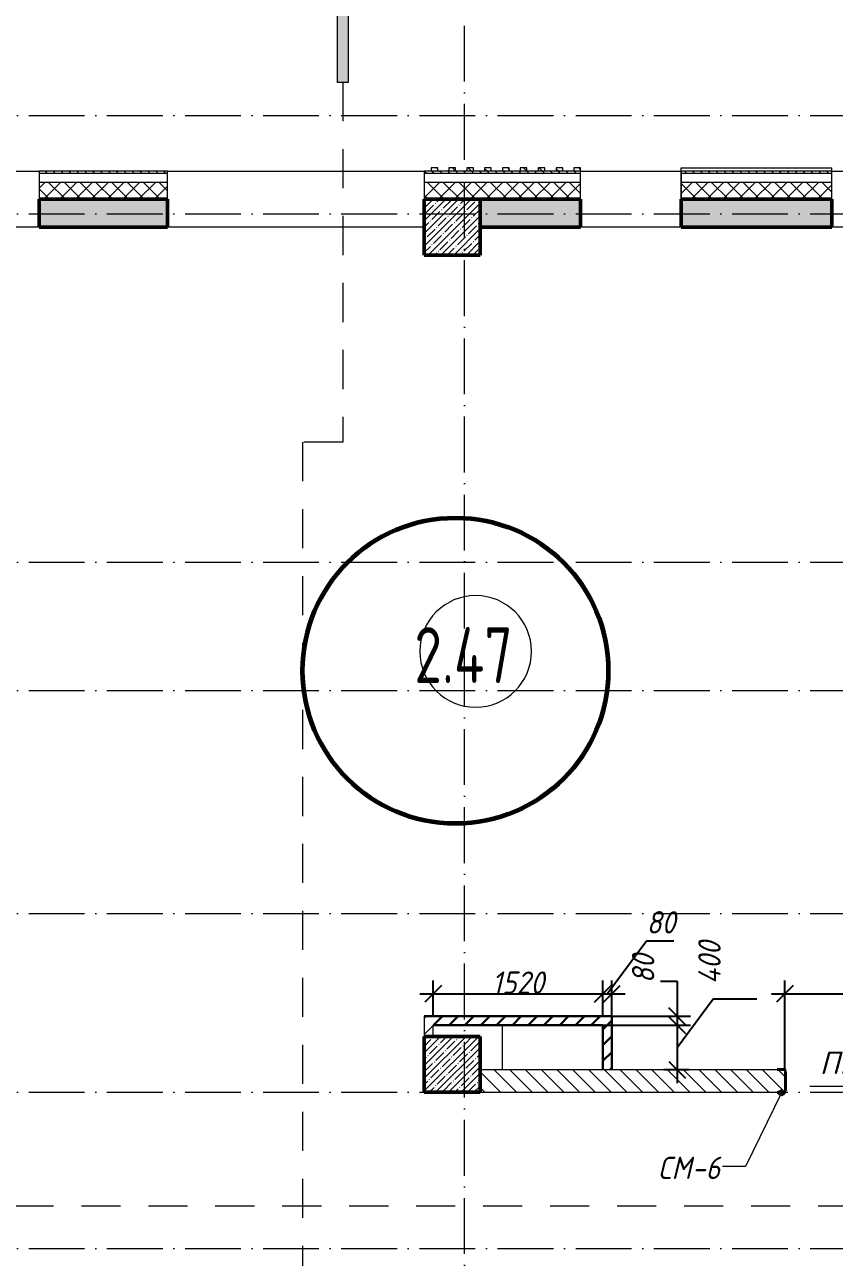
# Model space of a CAD drawing. Header units: millimetres. Extents: x -6064 to 178764, y -5836 to 29924.
# Drawn here: x 112020 to 119274, y 11921 to 22964 of the extents above; entities that cross this region are included whole.
import ezdxf

# ---------------------------------------------------------------- set-up
doc = ezdxf.new("R2010")
doc.units = ezdxf.units.MM
doc.linetypes.add('01 Штриховая _4 мм_', pattern=[600, 350, -250])
doc.linetypes.add('50_200_ШТРИХ_1Т_ш5_п1_п1_', pattern=[700, 500, -100, 0, -100])
for name, color, linetype, lineweight in [('1) ПГП Зеленый', 2, 'Continuous', 30), ('A-AREA-IDEN', 7, 'Continuous', 9), ('A-DETL', 7, 'Continuous', 9), ('A-DOOR-IDEN', 7, 'Continuous', 9), ('A-FLOR', 7, 'Continuous', 9), ('A-GENM', 7, 'Continuous', 9), ('A-GENM-1', 7, 'Continuous', 25), ('A-GENM-IDEN', 7, 'Continuous', 9), ('A-WALL-3', 7, 'Continuous', 50), ('A-WALL-4', 7, 'Continuous', 9), ('A-WALL-FNSH-1', 7, 'Continuous', 9), ('A-WALL-FNSH-5', 7, 'Continuous', 5), ('A-WALL-PATT-1', 7, 'Continuous', 5), ('G-ANNO-SYMB-1', 7, '01 Штриховая _4 мм_', 9), ('I-WALL', 7, 'Continuous', 5), ('S-COLS', 7, 'Continuous', 9), ('S-COLS-1', 7, 'Continuous', 5), ('S-COLS-2', 7, 'Continuous', 50), ('Оси-1', 7, '50_200_ШТРИХ_1Т_ш5_п1_п1_', 9)]:
    doc.layers.add(name, color=color, linetype=linetype, lineweight=lineweight)
doc.layers.add('A-ANNO-DIMS', color=7, linetype='Continuous')
for name, color, linetype, lineweight, true_color in [('A-WALL-FNSH-2', 7, 'Continuous', 13, 0xce0000), ('A-WALL-FNSH-3', 7, 'Continuous', 13, 0x008000), ('A-WALL-PATT-2', 7, 'Continuous', 5, 0xce0000), ('A-WALL-PATT-3', 7, 'Continuous', 5, 0x008000)]:
    doc.layers.add(name, color=color, linetype=linetype, lineweight=lineweight, true_color=true_color)
doc.styles.add('ISOCPEUR_I_2', font='isocpeui.ttf', dxfattribs={"width": 0.9, "height": 200})
doc.styles.add('ISOCPEUR_I_4', font='isocpeui.ttf', dxfattribs={"height": 200})
doc.styles.add('СПДС', font='ГОСТ тип А.ttf', dxfattribs={"width": 0.9})
doc.dimstyles.new('ISO-2_0_0_9К_СРЕДНИЙ', dxfattribs={"dimscale": 304.8, "dimtxt": 199.196235, "dimasz": 0.492126, "dimexe": 0.393701, "dimexo": 0, "dimgap": 0, "dimtad": 1, "dimdec": 0, "dimzin": 0, "dimdsep": 46, "dimtxsty": 'ISOCPEUR_I_2', "dimblk1": 'OBLIQUE', "dimblk2": 'OBLIQUE', "dimsah": 1, "dimcen": 0.09, "dimdle": 0.393701, "dimazin": 0, "dimtfac": 1, "dimtdec": 4, "dimtix": 1, "dimtmove": 1, "dimatfit": 3, "dimfxl": 1, "dimtvp": 1, "dimtolj": 1, "dimtzin": 0, "dimarcsym": 2})
doc.dimstyles.new('ISO-2_0_0_9К_СРЕДНИЙ_2', dxfattribs={"dimscale": 304.8, "dimtxt": 199.196235, "dimasz": 0.492126, "dimexe": 0.393701, "dimexo": 0, "dimgap": 0, "dimtad": 1, "dimdec": 0, "dimzin": 0, "dimdsep": 46, "dimtxsty": 'ISOCPEUR_I_2', "dimblk1": 'OBLIQUE', "dimblk2": 'OBLIQUE', "dimsah": 1, "dimcen": 0.09, "dimdle": 0.393701, "dimazin": 0, "dimtfac": 1, "dimtdec": 4, "dimtix": 1, "dimtmove": 0, "dimatfit": 3, "dimfxl": 1, "dimtvp": 1, "dimtolj": 1, "dimtzin": 0, "dimarcsym": 2})
pattern_1 = [(135, (0, 0), (-35.35534, -35.35534), [])]
pattern_2 = [(45, (0, 0), (-70.71068, 70.71068), []), (135, (0, 0), (-70.71068, -70.71068), [])]
pattern_3 = [(45, (0, 0), (-57.024626, 57.024626), []), (45, (57.025, 0), (-57.024626, 57.024626), [100.806, -20.161, 3.353, -16.808])]
pattern_4 = [(45, (0, 0), (-70.71068, 70.71068), [])]

# ---------------------------------------------------------------- blocks, each defined once
blk = doc.blocks.new('Колонна_Несущая_Прямоугольное сечение - 500х500-29564852-АР1_1_Кладочный план 2 этажа')
at = {"layer": 'S-COLS-1'}
h = blk.add_hatch(dxfattribs=at)
h.set_pattern_fill('FP_46', color=256, style=0, pattern_type=2)
h.set_pattern_definition([(45, (-115850.45, -21150), (-57.024626, 57.024626), []), (45, (-115793.42, -21150), (-57.024626, 57.024626), [100.806, -20.161, 3.353, -16.808])])
h.paths.add_polyline_path([(-250, -250), (250, -250), (250, 250), (-250, 250)], flags=0)
at = {"layer": 'S-COLS-2'}
for p, q in [((250, 250), (-250, 250)), ((-250, 250), (-250, -250)), ((250, -250), (250, 250)), ((-250, -250), (250, -250))]:
    blk.add_line(p, q, dxfattribs=at)
blk = doc.blocks.new('Фахверк_СКБ_Уголок_Тип 2 - СМ-6_200х2180 h-30007491-АР1_1_Кладочный план 2 этажа')
at = {"layer": 'A-GENM-1'}
for p, q in [((125, 156), (125, 81)), ((200, 156), (125, 156)), ((131, 81), (131, 150)), ((131, 150), (200, 150)), ((200, 150), (200, 156)), ((125, 81), (131, 81)), ((131, 19), (125, 19)), ((125, 19), (125, -56)), ((131, -50), (131, 19)), ((125, -56), (200, -56)), ((200, -50), (131, -50)), ((200, -56), (200, -50))]:
    blk.add_line(p, q, dxfattribs=at)
blk = doc.blocks.new('Стойка_Влож_Полоса боковая - Полоса-27101091-АР1_1_Кладочный план 2 этажа')
at = {"layer": 'A-GENM'}
for p, q in [((-5, 85), (0, 85)), ((-5, -85), (-5, 85)), ((0, 31), (0, -31)), ((0, -85), (-5, -85))]:
    blk.add_line(p, q, dxfattribs=at)
blk = doc.blocks.new('Разрез - Заголовок разреза-10218885-АР1_1_Кладочный план 2 этажа')
at = {"layer": 'G-ANNO-SYMB-1'}
for points in [[(0, 0.5), (0, -0.5), (-9, -0.5), (-9, 0.5)], [(-6.34, -5.5), (-7.66, -5.5), (-7, -0.5)]]:
    blk.add_hatch(color=256, dxfattribs=at).paths.add_polyline_path(points, flags=0)
for p, q in [((0, 0.5), (-9, 0.5)), ((-9, 0.5), (-9, -0.5)), ((0, -0.5), (0, 0.5)), ((-9, -0.5), (0, -0.5)), ((-7, -0.5), (-7.66, -5.5)), ((-6.34, -5.5), (-7, -0.5)), ((-7.66, -5.5), (-6.34, -5.5)), ((-7, -5.5), (-7, -10.5))]:
    blk.add_line(p, q, dxfattribs=at)
blk = doc.blocks.new('_Oblique')
at = {"color": 0, "linetype": 'ByBlock', "lineweight": -2}
blk.add_line((-0.5, -0.5), (0.5, 0.5), dxfattribs=at)
blk = doc.blocks.new('DIMBLOCK178-АР1_1_Кладочный план 2 этажа')
at = {"layer": 'A-ANNO-DIMS', "color": 0, "lineweight": -2, "transparency": 16777216}
for p, q in [((118830, 13608), (118830, 14402)), ((120280, 13608), (120280, 14402)), ((118710, 14282), (120400, 14282))]:
    blk.add_line(p, q, dxfattribs=at)
at = {"layer": 'Defpoints', "color": 0, "transparency": 16777216}
for p in [(120280, 14282), (118830, 13608), (120280, 13608)]:
    blk.add_point(p, dxfattribs=at)
at = {"layer": 'A-ANNO-DIMS', "color": 0, "lineweight": -2, "transparency": 16777216, "xscale": 150, "yscale": 150, "zscale": 150, "rotation": 180}
blk.add_blockref('_Oblique', (118830, 14282), dxfattribs=at)
at = {"layer": 'A-ANNO-DIMS', "color": 0, "lineweight": -2, "transparency": 16777216, "xscale": 150, "yscale": 150, "zscale": 150}
blk.add_blockref('_Oblique', (120280, 14282), dxfattribs=at)
at = {"layer": 'A-ANNO-DIMS', "color": 0, "transparency": 16777216, "insert": (119555, 14382), "char_height": 200, "width": 579.2, "attachment_point": 5, "style": 'ISOCPEUR_I_2'}
blk.add_mtext('\\A1;1450', dxfattribs=at)
blk = doc.blocks.new('DIMBLOCK314-АР1_1_Кладочный план 2 этажа')
at = {"layer": 'A-ANNO-DIMS', "color": 0, "lineweight": -2, "transparency": 16777216}
for p, q in [((115680, 14083), (115680, 14402)), ((117200, 14083), (117200, 14402)), ((115560, 14282), (117320, 14282))]:
    blk.add_line(p, q, dxfattribs=at)
at = {"layer": 'Defpoints', "color": 0, "transparency": 16777216}
for p in [(117200, 14282), (115680, 14083), (117200, 14083)]:
    blk.add_point(p, dxfattribs=at)
at = {"layer": 'A-ANNO-DIMS', "color": 0, "lineweight": -2, "transparency": 16777216, "xscale": 150, "yscale": 150, "zscale": 150, "rotation": 180}
blk.add_blockref('_Oblique', (115680, 14282), dxfattribs=at)
at = {"layer": 'A-ANNO-DIMS', "color": 0, "lineweight": -2, "transparency": 16777216, "xscale": 150, "yscale": 150, "zscale": 150}
blk.add_blockref('_Oblique', (117200, 14282), dxfattribs=at)
at = {"layer": 'A-ANNO-DIMS', "color": 0, "transparency": 16777216, "insert": (116440, 14382), "char_height": 200, "width": 560.81, "attachment_point": 5, "style": 'ISOCPEUR_I_2'}
blk.add_mtext('\\A1;1520', dxfattribs=at)
blk = doc.blocks.new('DIMBLOCK315-АР1_1_Кладочный план 2 этажа')
at = {"layer": 'A-ANNO-DIMS', "color": 0, "lineweight": -2, "transparency": 16777216}
for p, q in [((117240, 14282), (117591, 14756)), ((117591, 14756), (117835, 14756)), ((117200, 14083), (117200, 14402)), ((117280, 14080), (117280, 14402)), ((117080, 14282), (117400, 14282))]:
    blk.add_line(p, q, dxfattribs=at)
at = {"layer": 'Defpoints', "color": 0, "transparency": 16777216}
for p in [(117280, 14282), (117200, 14083), (117280, 14080)]:
    blk.add_point(p, dxfattribs=at)
at = {"layer": 'A-ANNO-DIMS', "color": 0, "lineweight": -2, "transparency": 16777216, "xscale": 150, "yscale": 150, "zscale": 150, "rotation": 180}
blk.add_blockref('_Oblique', (117200, 14282), dxfattribs=at)
at = {"layer": 'A-ANNO-DIMS', "color": 0, "lineweight": -2, "transparency": 16777216, "xscale": 150, "yscale": 150, "zscale": 150}
blk.add_blockref('_Oblique', (117280, 14282), dxfattribs=at)
at = {"layer": 'A-ANNO-DIMS', "color": 0, "transparency": 16777216, "insert": (117591, 15022), "char_height": 200, "width": 303.39, "attachment_point": 1, "line_spacing_factor": 1.149209, "style": 'ISOCPEUR_I_2'}
blk.add_mtext('\\A1;80', dxfattribs=at)
blk = doc.blocks.new('DIMBLOCK316-АР1_1_Кладочный план 2 этажа')
at = {"layer": 'A-ANNO-DIMS', "color": 0, "lineweight": -2, "transparency": 16777216}
for p, q in [((117716, 14395), (117866, 14395)), ((117866, 14395), (117866, 14080)), ((117866, 14200), (117866, 13880)), ((117280, 14080), (117986, 14080)), ((117200, 14000), (117986, 14000))]:
    blk.add_line(p, q, dxfattribs=at)
at = {"layer": 'Defpoints', "color": 0, "transparency": 16777216}
for p in [(117280, 14080), (117200, 14000), (117866, 14000)]:
    blk.add_point(p, dxfattribs=at)
at = {"layer": 'A-ANNO-DIMS', "color": 0, "lineweight": -2, "transparency": 16777216, "xscale": 150, "yscale": 150, "zscale": 150}
for p, rotation in [((117866, 14080), 90), ((117866, 14000), 270)]:
    blk.add_blockref('_Oblique', p, dxfattribs=dict(at, rotation=rotation))
at = {"layer": 'A-ANNO-DIMS', "color": 0, "transparency": 16777216, "insert": (117461, 14376), "char_height": 200, "width": 303.39, "attachment_point": 1, "rotation": 90, "line_spacing_factor": 1.149209, "style": 'ISOCPEUR_I_2'}
blk.add_mtext('\\A1;80', dxfattribs=at)
blk = doc.blocks.new('DIMBLOCK317-АР1_1_Кладочный план 2 этажа')
at = {"layer": 'A-ANNO-DIMS', "color": 0, "lineweight": -2, "transparency": 16777216}
for p, q in [((117866, 13800), (118189, 14236)), ((118189, 14236), (118580, 14236)), ((117866, 14120), (117866, 13480)), ((117200, 14000), (117986, 14000)), ((117972, 13600), (117746, 13600))]:
    blk.add_line(p, q, dxfattribs=at)
at = {"layer": 'Defpoints', "color": 0, "transparency": 16777216}
for p in [(117200, 14000), (117866, 13600), (117972, 13600)]:
    blk.add_point(p, dxfattribs=at)
at = {"layer": 'A-ANNO-DIMS', "color": 0, "lineweight": -2, "transparency": 16777216, "xscale": 150, "yscale": 150, "zscale": 150}
for p, rotation in [((117866, 14000), 90), ((117866, 13600), 270)]:
    blk.add_blockref('_Oblique', p, dxfattribs=dict(at, rotation=rotation))
at = {"layer": 'A-ANNO-DIMS', "color": 0, "transparency": 16777216, "insert": (118055, 14369), "char_height": 200, "width": 473.47, "attachment_point": 1, "rotation": 90, "line_spacing_factor": 1.149209, "style": 'ISOCPEUR_I_2'}
blk.add_mtext('\\A1;400', dxfattribs=at)
blk = doc.blocks.new('AAR_СКБ_Марка_Двери_Перемычка и проем - Марка перемычки и проема-25306769-АР1_1_Кладочный план 2 этажа')
at = {"layer": 'A-DOOR-IDEN'}
for p, q in [((-5, 0), (5, 0)), ((-0.97, -0.98), (-1.99, -2.75)), ((1.07, -0.98), (-0.97, -0.98)), ((2.09, -2.75), (1.07, -0.98)), ((-1.99, -2.75), (-0.97, -4.51)), ((1.07, -4.51), (2.09, -2.75)), ((-0.97, -4.51), (1.07, -4.51))]:
    blk.add_line(p, q, dxfattribs=at)
blk = doc.blocks.new('Марка_Помещения - Номер-25198446-Объем проектирования 2 этажа')
at = {"layer": 'A-AREA-IDEN'}
for start, end in [(360, 180), (180, 360)]:
    blk.add_arc((0, 0), 2.5, start, end, dxfattribs=at)

msp = doc.modelspace()

# ---------------------------------------------------------------- hatches: boundary and pattern name
at = {"layer": '1) ПГП Зеленый'}
h = msp.add_hatch(dxfattribs=at)
h.set_pattern_fill('FP_24', color=256, style=0, pattern_type=2)
h.set_pattern_definition(pattern_4)
h.paths.add_polyline_path([(117280.4, 14000), (117280.4, 14080), (115680, 14080), (115680, 14000), (117200.4, 14000)], flags=0)
h = msp.add_hatch(dxfattribs=at)
h.set_pattern_fill('FP_24', color=256, style=0, pattern_type=2)
h.set_pattern_definition(pattern_4)
h.paths.add_polyline_path([(117280.4, 13600), (117280.4, 14000), (117200.4, 14000), (117200.4, 13600)], flags=0)
at = {"layer": 'A-GENM-IDEN'}
h = msp.add_hatch(color=256, dxfattribs=at)
edge = h.paths.add_edge_path(flags=0)
edge.add_arc((118801, 13394), 25, 0, 360)
at = {"layer": 'A-WALL-PATT-1'}
h = msp.add_hatch(dxfattribs=at)
h.set_pattern_fill('FP_23', color=256, style=0, pattern_type=2)
h.set_pattern_definition(pattern_1)
h.paths.add_polyline_path([(117900.4, 21630), (117900.9, 21630), (117900.4, 21650)], flags=0)
h.paths.add_polyline_path([(125330, 21630), (125330, 21650), (120150.2, 21650), (120150.2, 21630), (125310, 21630)], flags=0)
h.paths.add_polyline_path([(112150, 21630), (113300.4, 21630), (113300.4, 21650), (112150, 21650)], flags=0)
h.paths.add_polyline_path([(111249.4, 21630), (111250, 21630), (111249.4, 21650)], flags=0)
h.paths.add_polyline_path([(105550.2, 21630), (106850.4, 21630), (106850.4, 21650), (105550.2, 21650)], flags=0)
h.paths.add_polyline_path([(93290, 21630), (93310, 21630), (93310, 21650), (93290, 21650)], flags=0)
h.paths.add_polyline_path([(96590, 21630), (101150, 21630), (101150, 21650), (96590, 21650)], flags=0)
h = msp.add_hatch(dxfattribs=at)
h.set_pattern_fill('FP_23', color=256, style=0, pattern_type=2)
h.set_pattern_definition(pattern_1)
h.paths.add_polyline_path([(117000.2, 21630), (117000.2, 21650), (115600.4, 21650), (115600.4, 21630)], flags=0)
h.paths.add_polyline_path([(102050, 21630), (103250.2, 21630), (103250.2, 21650), (102050, 21650)], flags=0)
h.paths.add_polyline_path([(107751.4, 21630), (109050.4, 21630), (109050.4, 21650), (107751.4, 21650)], flags=0)
h = msp.add_hatch(dxfattribs=at)
h.set_pattern_fill('FP_23', color=256, style=0, pattern_type=2)
h.set_pattern_definition(pattern_1)
h.paths.add_polyline_path([(111249, 21630), (111249, 21650), (109950.4, 21650), (109950.4, 21630)], flags=0)
h.paths.add_polyline_path([(119250, 21630), (119250, 21650), (117900.4, 21650), (117900.4, 21630)], flags=0)
h = msp.add_hatch(dxfattribs=at)
h.set_pattern_fill('FP_23', color=256, style=0, pattern_type=2)
h.set_pattern_definition(pattern_1)
h.paths.add_polyline_path([(115720.4, 21650), (115720.4, 21680), (115660.4, 21680), (115660.4, 21650)], flags=0)
h = msp.add_hatch(dxfattribs=at)
h.set_pattern_fill('FP_23', color=256, style=0, pattern_type=2)
h.set_pattern_definition(pattern_1)
h.paths.add_polyline_path([(115880.4, 21650), (115880.4, 21680), (115820.4, 21680), (115820.4, 21650)], flags=0)
h = msp.add_hatch(dxfattribs=at)
h.set_pattern_fill('FP_23', color=256, style=0, pattern_type=2)
h.set_pattern_definition(pattern_1)
h.paths.add_polyline_path([(116040.4, 21650), (116040.4, 21680), (115980.4, 21680), (115980.4, 21650)], flags=0)
h = msp.add_hatch(dxfattribs=at)
h.set_pattern_fill('FP_23', color=256, style=0, pattern_type=2)
h.set_pattern_definition(pattern_1)
h.paths.add_polyline_path([(116200.4, 21650), (116200.4, 21680), (116140.4, 21680), (116140.4, 21650)], flags=0)
h = msp.add_hatch(dxfattribs=at)
h.set_pattern_fill('FP_23', color=256, style=0, pattern_type=2)
h.set_pattern_definition(pattern_1)
h.paths.add_polyline_path([(116360.4, 21650), (116360.4, 21680), (116300.4, 21680), (116300.4, 21650)], flags=0)
h = msp.add_hatch(dxfattribs=at)
h.set_pattern_fill('FP_23', color=256, style=0, pattern_type=2)
h.set_pattern_definition(pattern_1)
h.paths.add_polyline_path([(116520.4, 21650), (116520.4, 21680), (116460.4, 21680), (116460.4, 21650)], flags=0)
h = msp.add_hatch(dxfattribs=at)
h.set_pattern_fill('FP_23', color=256, style=0, pattern_type=2)
h.set_pattern_definition(pattern_1)
h.paths.add_polyline_path([(116680.4, 21650), (116680.4, 21680), (116620.4, 21680), (116620.4, 21650)], flags=0)
h = msp.add_hatch(dxfattribs=at)
h.set_pattern_fill('FP_23', color=256, style=0, pattern_type=2)
h.set_pattern_definition(pattern_1)
h.paths.add_polyline_path([(116840.4, 21650), (116840.4, 21680), (116780.4, 21680), (116780.4, 21650)], flags=0)
h = msp.add_hatch(dxfattribs=at)
h.set_pattern_fill('FP_23', color=256, style=0, pattern_type=2)
h.set_pattern_definition(pattern_1)
h.paths.add_polyline_path([(117000.4, 21650), (117000.4, 21680), (116940.4, 21680), (116940.4, 21650)], flags=0)
h = msp.add_hatch(dxfattribs=at)
h.set_pattern_fill('FP_11', color=256, style=0, pattern_type=2)
h.set_pattern_definition(pattern_2)
h.paths.add_polyline_path([(125080, 21400), (125230, 21400), (125230, 21550), (120150.2, 21550), (120150.2, 21400), (124013.9, 21400)], flags=0)
h.paths.add_polyline_path([(113300.4, 21400), (113300.4, 21550), (112150, 21550), (112150, 21400)], flags=0)
h.paths.add_polyline_path([(111249.4, 21400), (111250, 21400), (111249.4, 21520.7)], flags=0)
h.paths.add_polyline_path([(117900.4, 21400), (117900.9, 21400), (117900.4, 21520.7)], flags=0)
h.paths.add_polyline_path([(117000.2, 21400), (117000.4, 21400), (117000.2, 21520.7)], flags=0)
h.paths.add_polyline_path([(106050, 21400), (106850.4, 21400), (106850.4, 21550), (105550.2, 21550), (105550.2, 21400)], flags=0)
h.paths.add_polyline_path([(100580, 21400), (101081, 21400), (101081, 21406), (101150, 21406), (101150, 21550), (96590, 21550), (96590, 21400), (99497.7, 21400)], flags=0)
h.paths.add_polyline_path([(93310, 21400), (93310, 21550), (93080, 21550), (93080, 21400)], flags=0)
h = msp.add_hatch(dxfattribs=at)
h.set_pattern_fill('FP_11', color=256, style=0, pattern_type=2)
h.set_pattern_definition(pattern_2)
h.paths.add_polyline_path([(117000.2, 21400), (117000.2, 21550), (115600.4, 21550), (115600.4, 21400), (116100.4, 21400)], flags=0)
h.paths.add_polyline_path([(109050.4, 21400), (109050.4, 21550), (107751.4, 21550), (107751.4, 21400), (108691.3, 21400)], flags=0)
h.paths.add_polyline_path([(102050, 21400), (103181.2, 21400), (103181.2, 21406), (103250.2, 21406), (103250.2, 21550), (102050, 21550), (102050, 21520.7)], flags=0)
h = msp.add_hatch(dxfattribs=at)
h.set_pattern_fill('FP_11', color=256, style=0, pattern_type=2)
h.set_pattern_definition(pattern_2)
h.paths.add_polyline_path([(119250, 21400), (119250, 21550), (117900.4, 21550), (117900.4, 21400)], flags=0)
h.paths.add_polyline_path([(111050, 21400), (111249, 21400), (111249, 21550), (109950.4, 21550), (109950.4, 21400), (110350, 21400)], flags=0)
h = msp.add_hatch(dxfattribs=at)
h.set_pattern_fill('FP_7', color=256, style=0, pattern_type=2)
h.set_pattern_definition(pattern_3)
h.paths.add_polyline_path([(117000.4, 21150), (117000.2, 21400), (116100.4, 21400), (116100.4, 21150)], flags=0)
h.paths.add_polyline_path([(119250.2, 21150), (119250.2, 21400), (117900.4, 21400), (117900.4, 21150)], flags=0)
h.paths.add_polyline_path([(113300.4, 21150), (113300.4, 21400), (112150, 21400), (112150, 21150)], flags=0)
h.paths.add_polyline_path([(111050, 21150), (111250, 21150), (111249.4, 21400), (111050, 21400)], flags=0)
at = {"layer": 'A-WALL-PATT-2'}
h = msp.add_hatch(dxfattribs=at)
h.set_pattern_fill('FP_22', color=256, style=0, pattern_type=2)
h.set_pattern_definition([(135, (0, 0), (-70.71068, -70.71068), [])])
h.paths.add_polyline_path([(120460, 13400), (120930, 13400), (120930, 13600), (120280, 13600), (120280, 13400), (120380, 13400)], flags=0)
h.paths.add_polyline_path([(118830, 13400), (118830, 13600), (116100.4, 13600), (116100.4, 13400), (118761, 13400)], flags=0)
at = {"layer": 'A-WALL-PATT-3'}
h = msp.add_hatch(dxfattribs=at)
h.set_pattern_fill('FP_24', color=256, style=0, pattern_type=2)
h.set_pattern_definition(pattern_4)
h.paths.add_polyline_path([(115680, 13900), (115680, 14080), (115600, 14080), (115600, 13900)], flags=0)
at = {"layer": 'S-COLS-1'}
h = msp.add_hatch(dxfattribs=at)
h.set_pattern_fill('FP_7', color=256, style=0, pattern_type=2)
h.set_pattern_definition(pattern_3)
h.paths.add_polyline_path([(115600, 13400), (116100, 13400), (116100, 13900), (115600, 13900)], flags=0)

# ---------------------------------------------------------------- linework, layer by layer
at = {"color": 6, "lineweight": 60}
msp.add_circle((115879.4, 17176.4), 1369.4, dxfattribs=at)
at = {"layer": '1) ПГП Зеленый'}
for p, q in [((117280.4, 14080), (115600, 14080)), ((117280.4, 13600), (117280.4, 14080)), ((115680, 14000), (117200.4, 14000)), ((117200.4, 14000), (117200.4, 13600))]:
    msp.add_line(p, q, dxfattribs=at)
at = {"layer": 'A-DETL'}
for p, q in [((113300.4, 21550), (112150, 21550)), ((117000.4, 21550), (117000.2, 21550))]:
    msp.add_line(p, q, dxfattribs=at)
at = {"layer": 'A-FLOR'}
msp.add_line((116300.4, 13600), (116300.4, 14000), dxfattribs=at)
at = {"layer": 'A-GENM-IDEN'}
for p, q in [((118801, 13394), (118478.7, 12734.8)), ((118478.7, 12734.8), (118272, 12734.8))]:
    msp.add_line(p, q, dxfattribs=at)
msp.add_circle((118801, 13394), 25, dxfattribs=at)
at = {"layer": 'A-WALL-3'}
for p, q in [((112150, 21400), (112150, 21150)), ((113300.4, 21400), (112150, 21400)), ((113300.4, 21150), (113300.4, 21400)), ((117000.4, 21400), (116100.4, 21400)), ((117000.4, 21150), (117000.4, 21400)), ((119250.2, 21400), (117900.4, 21400)), ((117900.4, 21400), (117900.4, 21150)), ((119250.2, 21150), (119250.2, 21400)), ((112150, 21150), (113300.4, 21150)), ((116100.4, 21150), (117000.4, 21150)), ((117900.4, 21150), (119250.2, 21150))]:
    msp.add_line(p, q, dxfattribs=at)
at = {"layer": 'A-WALL-4'}
for p, q in [((111250, 21650), (112150, 21650)), ((113300.4, 21650), (115600.4, 21650)), ((117000.4, 21650), (117900.4, 21650)), ((119250.2, 21650), (120150.2, 21650)), ((112150, 21630), (112150, 21400)), ((113300.4, 21630), (112150, 21630)), ((113300.4, 21400), (113300.4, 21630)), ((115600.4, 21630), (115600.4, 21400)), ((117000.4, 21630), (115600.4, 21630)), ((117000.2, 21550), (115600.4, 21550)), ((117000.4, 21400), (117000.4, 21630)), ((117900.4, 21630), (117900.4, 21400)), ((119250, 21630), (117900.4, 21630)), ((119250, 21550), (117900.4, 21550)), ((117900.9, 21400), (117900.9, 21630)), ((119250, 21400), (119250, 21630))]:
    msp.add_line(p, q, dxfattribs=at)
at = {"layer": 'A-WALL-FNSH-1'}
for p, q in [((113300.4, 21650), (112150, 21650)), ((112150, 21650), (112150, 21630)), ((113300.4, 21630), (113300.4, 21650)), ((117000.4, 21650), (115600.4, 21650)), ((115600.4, 21650), (115600.4, 21630)), ((117000.4, 21630), (117000.4, 21650)), ((117900.4, 21650), (117900.4, 21630)), ((119250, 21650), (117900.4, 21650)), ((117900.9, 21630), (117900.9, 21650)), ((119250, 21630), (119250, 21650))]:
    msp.add_line(p, q, dxfattribs=at)
at = {"layer": 'A-WALL-FNSH-2'}
for p, q in [((118761, 13600), (116100.4, 13600)), ((116100.4, 13600), (116100.4, 13400)), ((118830, 13469), (118830, 13531)), ((116100.4, 13400), (118761, 13400))]:
    msp.add_line(p, q, dxfattribs=at)
at = {"layer": 'A-WALL-FNSH-3'}
for p, q in [((115600, 14080), (115600, 13900)), ((115680, 13900), (115680, 14000)), ((115600, 13900), (115680, 13900))]:
    msp.add_line(p, q, dxfattribs=at)
at = {"layer": 'A-WALL-FNSH-5'}
for p, q in [((115720.4, 21680), (115660.4, 21680)), ((115660.4, 21680), (115660.4, 21650)), ((115720.4, 21650), (115720.4, 21680)), ((115880.4, 21680), (115820.4, 21680)), ((115820.4, 21680), (115820.4, 21650)), ((115880.4, 21650), (115880.4, 21680)), ((116040.4, 21680), (115980.4, 21680)), ((115980.4, 21680), (115980.4, 21650)), ((116040.4, 21650), (116040.4, 21680)), ((116200.4, 21680), (116140.4, 21680)), ((116140.4, 21680), (116140.4, 21650)), ((116200.4, 21650), (116200.4, 21680)), ((116360.4, 21680), (116300.4, 21680)), ((116300.4, 21680), (116300.4, 21650)), ((116360.4, 21650), (116360.4, 21680)), ((116520.4, 21680), (116460.4, 21680)), ((116460.4, 21680), (116460.4, 21650)), ((116520.4, 21650), (116520.4, 21680)), ((116680.4, 21680), (116620.4, 21680)), ((116620.4, 21680), (116620.4, 21650)), ((116680.4, 21650), (116680.4, 21680)), ((116840.4, 21680), (116780.4, 21680)), ((116780.4, 21680), (116780.4, 21650)), ((116840.4, 21650), (116840.4, 21680)), ((117000.4, 21680), (116940.4, 21680)), ((116940.4, 21680), (116940.4, 21650)), ((117000.4, 21650), (117000.4, 21680))]:
    msp.add_line(p, q, dxfattribs=at)
at = {"layer": 'G-ANNO-SYMB-1'}
for p, q in [((114870.4, 22449.7), (114870.4, 19224.5)), ((114510, 19224.5), (114510, -4659)), ((114870.4, 19224.5), (114510, 19224.5)), ((42928.2, 12383.3), (126776.9, 12383.3))]:
    msp.add_line(p, q, dxfattribs=at)
at = {"layer": 'I-WALL'}
for p, q in [((117900.4, 21680), (119250.2, 21680)), ((117900.4, 21650), (117900.4, 21680)), ((119250.2, 21650), (119250.2, 21680)), ((112150, 21150), (111250, 21150)), ((115600.4, 21150), (113300.4, 21150)), ((117900.4, 21150), (117000.4, 21150)), ((120150, 21150), (119250.2, 21150))]:
    msp.add_line(p, q, dxfattribs=at)
at = {"layer": 'S-COLS-2'}
for p, q in [((116100, 13900), (115600, 13900)), ((115600, 13900), (115600, 13400)), ((116100, 13400), (116100, 13900)), ((115600, 13400), (116100, 13400))]:
    msp.add_line(p, q, dxfattribs=at)
at = {"layer": 'Оси-1'}
for p, q in [((115960, -4150), (115960, 28636.9)), ((-4160, 22150), (125951.6, 22150)), ((-4160, 21270), (125951.6, 21270)), ((-4160, 18150), (125951.6, 18150)), ((-4160, 17000), (125951.6, 17000)), ((-4160, 15000), (125951.6, 15000)), ((-4160, 13400), (125951.6, 13400)), ((-4160, 12000), (125951.6, 12000))]:
    msp.add_line(p, q, dxfattribs=at)

# ---------------------------------------------------------------- block references
at = {"layer": 'A-AREA-IDEN', "xscale": 199.9999999999999, "yscale": 199.9999999999999, "zscale": 199.9999999999999}
msp.add_blockref('Марка_Помещения - Номер-25198446-Объем проектирования 2 этажа', (116060.6, 17349), dxfattribs=at)
at = {"layer": 'A-DOOR-IDEN', "xscale": 99.99999999999993, "yscale": 99.99999999999993, "zscale": 99.99999999999993}
msp.add_blockref('AAR_СКБ_Марка_Двери_Перемычка и проем - Марка перемычки и проема-25306769-АР1_1_Кладочный план 2 этажа', (119555, 13453.8), dxfattribs=at)
at = {"layer": 'A-GENM', "rotation": 180}
msp.add_blockref('Стойка_Влож_Полоса боковая - Полоса-27101091-АР1_1_Кладочный план 2 этажа', (118836, 13500), dxfattribs=at)
at = {"layer": 'A-GENM-1', "rotation": 180}
msp.add_blockref('Фахверк_СКБ_Уголок_Тип 2 - СМ-6_200х2180 h-30007491-АР1_1_Кладочный план 2 этажа', (118961, 13550), dxfattribs=at)
at = {"layer": 'G-ANNO-SYMB-1', "xscale": 99.99999999999993, "yscale": 99.99999999999993, "zscale": 99.99999999999993, "rotation": 269.9999999999996}
msp.add_blockref('Разрез - Заголовок разреза-10218885-АР1_1_Кладочный план 2 этажа', (114870.4, 22449.7), dxfattribs=at)
at = {"layer": 'S-COLS'}
msp.add_blockref('Колонна_Несущая_Прямоугольное сечение - 500х500-29564852-АР1_1_Кладочный план 2 этажа', (115850.4, 21150), dxfattribs=at)

# ---------------------------------------------------------------- texts
at = {"layer": 'A-AREA-IDEN', "insert": (115511.2, 17566.1), "char_height": 500, "width": 1370.886, "attachment_point": 1, "style": 'СПДС'}
msp.add_mtext('2.47', dxfattribs=at)
at = {"layer": 'A-GENM-IDEN', "char_height": 200, "attachment_point": 1}
for s, insert, width, style in [('ПР', (119142.7, 13763.1), 416.877, 'ISOCPEUR_I_4'), ('СМ', (117694.5, 12822.5), 367.975, 'ISOCPEUR_I_2'), ('-6', (117998.1, 12822.5), 317.468, 'ISOCPEUR_I_2')]:
    msp.add_mtext(s, dxfattribs=dict(at, insert=insert, width=width, style=style))

# ---------------------------------------------------------------- dimensions: what is measured, and where the dimension line sits
at = {"layer": 'A-ANNO-DIMS'}
dim = msp.add_linear_dim(base=(117280.4, 14281.6), p1=(117200.4, 14083), p2=(117280.4, 14080), dimstyle='ISO-2_0_0_9К_СРЕДНИЙ', override={"dimpost": '<>', "dimfxl": 80.058043}, dxfattribs=at)
dim.commit()
dim.dimension.update_dxf_attribs({"geometry": 'DIMBLOCK315-АР1_1_Кладочный план 2 этажа', "text_midpoint": (117591.3, 14755.7), "dimtype": 160})
for base, p1, p2, override, picture, middle in [((117866.2, 13600), (117200.4, 14000), (117972.2, 13600), {"dimpost": '<>', "dimfxl": 869.272792}, 'DIMBLOCK317-АР1_1_Кладочный план 2 этажа', (118188.6, 14235.8)), ((117866.2, 14000), (117280.4, 14080), (117200.4, 14000), {"dimpost": '<>', "dimfxl": 113.137085}, 'DIMBLOCK316-АР1_1_Кладочный план 2 этажа', (117738.2, 14394.6))]:
    dim = msp.add_linear_dim(base=base, p1=p1, p2=p2, angle=90, dimstyle='ISO-2_0_0_9К_СРЕДНИЙ', override=override, dxfattribs=at)
    dim.commit()
    dim.dimension.update_dxf_attribs({"geometry": picture, "text_midpoint": middle, "dimtype": 160, "text_rotation": 90})
for base, p1, p2, override, picture, middle in [((117200.4, 14281.6), (115680, 14083), (117200.4, 14083), {"dimpost": '<>', "dimfxl": 1520.448723}, 'DIMBLOCK314-АР1_1_Кладочный план 2 этажа', (116440.2, 14381.6)), ((120280, 14281.6), (118830, 13608), (120280, 13608), {"dimpost": '<>', "dimfxl": 1450}, 'DIMBLOCK178-АР1_1_Кладочный план 2 этажа', (119555, 14381.6))]:
    dim = msp.add_linear_dim(base=base, p1=p1, p2=p2, dimstyle='ISO-2_0_0_9К_СРЕДНИЙ_2', override=override, dxfattribs=at)
    dim.commit()
    dim.dimension.update_dxf_attribs({"geometry": picture, "text_midpoint": middle})

doc.saveas('drawing.dxf')
